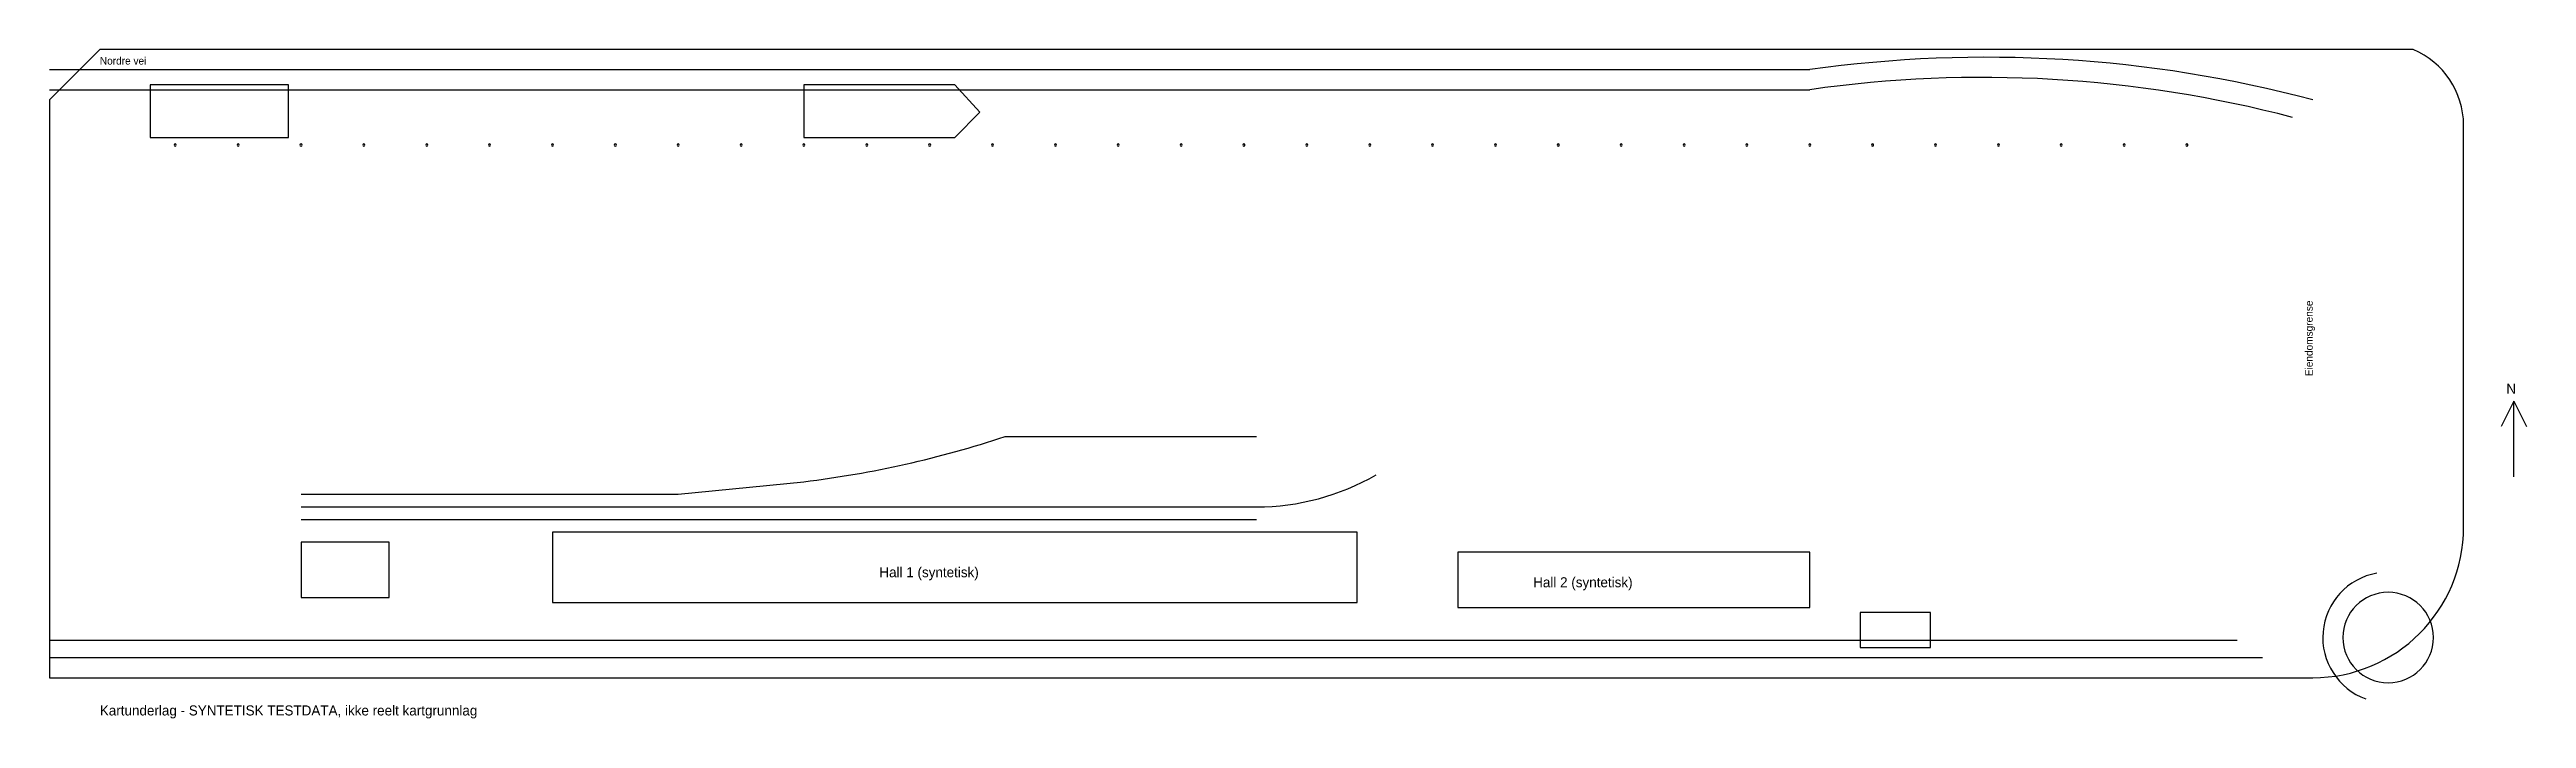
# Model space of a CAD drawing. Extents: x 0 to 985, y -36 to 230.
import ezdxf

# ---------------------------------------------------------------- set-up
doc = ezdxf.new("R2010")
doc.units = 0
for name, color, linetype in [('BYGG', 8, 'CONTINUOUS'), ('EIENDOM', 1, 'CONTINUOUS'), ('MAST', 5, 'CONTINUOUS'), ('SPOR_EKSISTERENDE', 3, 'CONTINUOUS'), ('TEKST', 7, 'CONTINUOUS'), ('VEG', 9, 'CONTINUOUS')]:
    doc.layers.add(name, color=color, linetype=linetype)

msp = doc.modelspace()

# ---------------------------------------------------------------- linework, layer by layer
at = {"layer": 'BYGG'}
for p, q in [((95, 216), (40, 216)), ((40, 216), (40, 195)), ((95, 195), (95, 216)), ((360, 216), (300, 216)), ((300, 216), (300, 195)), ((370, 205), (360, 216)), ((360, 195), (370, 205)), ((40, 195), (95, 195)), ((300, 195), (360, 195)), ((135, 34), (100, 34)), ((100, 34), (100, 12)), ((135, 12), (135, 34)), ((520, 38), (200, 38)), ((200, 38), (200, 10)), ((520, 10), (520, 38)), ((700, 30), (560, 30)), ((560, 30), (560, 8)), ((700, 8), (700, 30)), ((100, 12), (135, 12)), ((200, 10), (520, 10)), ((560, 8), (700, 8)), ((748, 6), (720, 6)), ((720, 6), (720, -8)), ((748, -8), (748, 6)), ((720, -8), (748, -8))]:
    msp.add_line(p, q, dxfattribs=at)
at = {"layer": 'EIENDOM'}
for p, q in [((20, 230), (0, 210)), ((940, 230), (20, 230)), ((0, 210), (0, -20)), ((960, 40), (960, 200)), ((0, -20), (900, -20))]:
    msp.add_line(p, q, dxfattribs=at)
for centre, radius, start, end in [((927.25, 199.83), 32.75, 0.29158, 67.08856), ((900, 40), 60, 270.00133, 359.99867)]:
    msp.add_arc(centre, radius, start, end, dxfattribs=at)
at = {"layer": 'MAST'}
for centre, start, end in [((50, 192), 0, 180), ((50, 192), 180, 360), ((75, 192), 0, 180), ((75, 192), 180, 360), ((100, 192), 0, 180), ((100, 192), 180, 360), ((125, 192), 0, 180), ((125, 192), 180, 360), ((150, 192), 0, 180), ((150, 192), 180, 360), ((175, 192), 0, 180), ((175, 192), 180, 360), ((200, 192), 0, 180), ((200, 192), 180, 360), ((225, 192), 0, 180), ((225, 192), 180, 360), ((250, 192), 0, 180), ((250, 192), 180, 360), ((275, 192), 0, 180), ((275, 192), 180, 360), ((300, 192), 0, 180), ((300, 192), 180, 360), ((325, 192), 0, 180), ((325, 192), 180, 360), ((350, 192), 0, 180), ((350, 192), 180, 360), ((375, 192), 0, 180), ((375, 192), 180, 360), ((400, 192), 0, 180), ((400, 192), 180, 360), ((425, 192), 0, 180), ((425, 192), 180, 360), ((450, 192), 0, 180), ((450, 192), 180, 360), ((475, 192), 0, 180), ((475, 192), 180, 360), ((500, 192), 0, 180), ((500, 192), 180, 360), ((525, 192), 0, 180), ((525, 192), 180, 360), ((550, 192), 0, 180), ((550, 192), 180, 360), ((575, 192), 0, 180), ((575, 192), 180, 360), ((600, 192), 0, 180), ((600, 192), 180, 360), ((625, 192), 0, 180), ((625, 192), 180, 360), ((650, 192), 0, 180), ((650, 192), 180, 360), ((675, 192), 0, 180), ((675, 192), 180, 360), ((700, 192), 0, 180), ((700, 192), 180, 360), ((725, 192), 0, 180), ((725, 192), 180, 360), ((750, 192), 0, 180), ((750, 192), 180, 360), ((775, 192), 0, 180), ((775, 192), 180, 360), ((800, 192), 0, 180), ((800, 192), 180, 360), ((825, 192), 0, 180), ((825, 192), 180, 360), ((850, 192), 0, 180), ((850, 192), 180, 360)]:
    msp.add_arc(centre, 0.4, start, end, dxfattribs=at)
at = {"layer": 'SPOR_EKSISTERENDE'}
for p, q in [((380, 76), (480, 76)), ((100, 53), (250, 53)), ((250, 53), (300, 58)), ((100, 48), (480, 48)), ((100, 43), (480, 43))]:
    msp.add_line(p, q, dxfattribs=at)
for centre, radius, start, end in [((250.22, 466), 411.02, 276.95557, 288.40519), ((480, 143), 95, 270, 300)]:
    msp.add_arc(centre, radius, start, end, dxfattribs=at)
at = {"layer": 'TEKST'}
for p, q in [((980, 90), (975, 80)), ((980, 60), (980, 90)), ((980, 90), (985, 80))]:
    msp.add_line(p, q, dxfattribs=at)
at = {"layer": 'VEG'}
for p, q in [((0, 222), (400, 222)), ((400, 222), (700, 222)), ((0, 214), (400, 214)), ((400, 214), (700, 214)), ((0, -5), (870, -5)), ((0, -12), (880, -12))]:
    msp.add_line(p, q, dxfattribs=at)
for centre, radius, start, end in [((770.3, -279), 505.91, 75.14518, 97.98756), ((768.77, -266.7), 485.59, 75.29983, 98.1422), ((930, -4), 26, 100, 250), ((930, -4), 18, 0, 180), ((930, -4), 18, 180, 360)]:
    msp.add_arc(centre, radius, start, end, dxfattribs=at)

# ---------------------------------------------------------------- texts
at = {"layer": 'TEKST'}
for s, height, p in [('Nordre vei', 3, (20, 224)), ('N', 4, (977, 93)), ('Hall 1 (syntetisk)', 4, (330, 20)), ('Hall 2 (syntetisk)', 4, (590, 16)), ('Kartunderlag - SYNTETISK TESTDATA, ikke reelt kartgrunnlag', 4, (20, -35))]:
    msp.add_text(s, height=height, dxfattribs=at).set_placement(p)
msp.add_text('Eiendomsgrense', height=3, rotation=90, dxfattribs=at).set_placement((900, 100))

doc.saveas('drawing.dxf')
